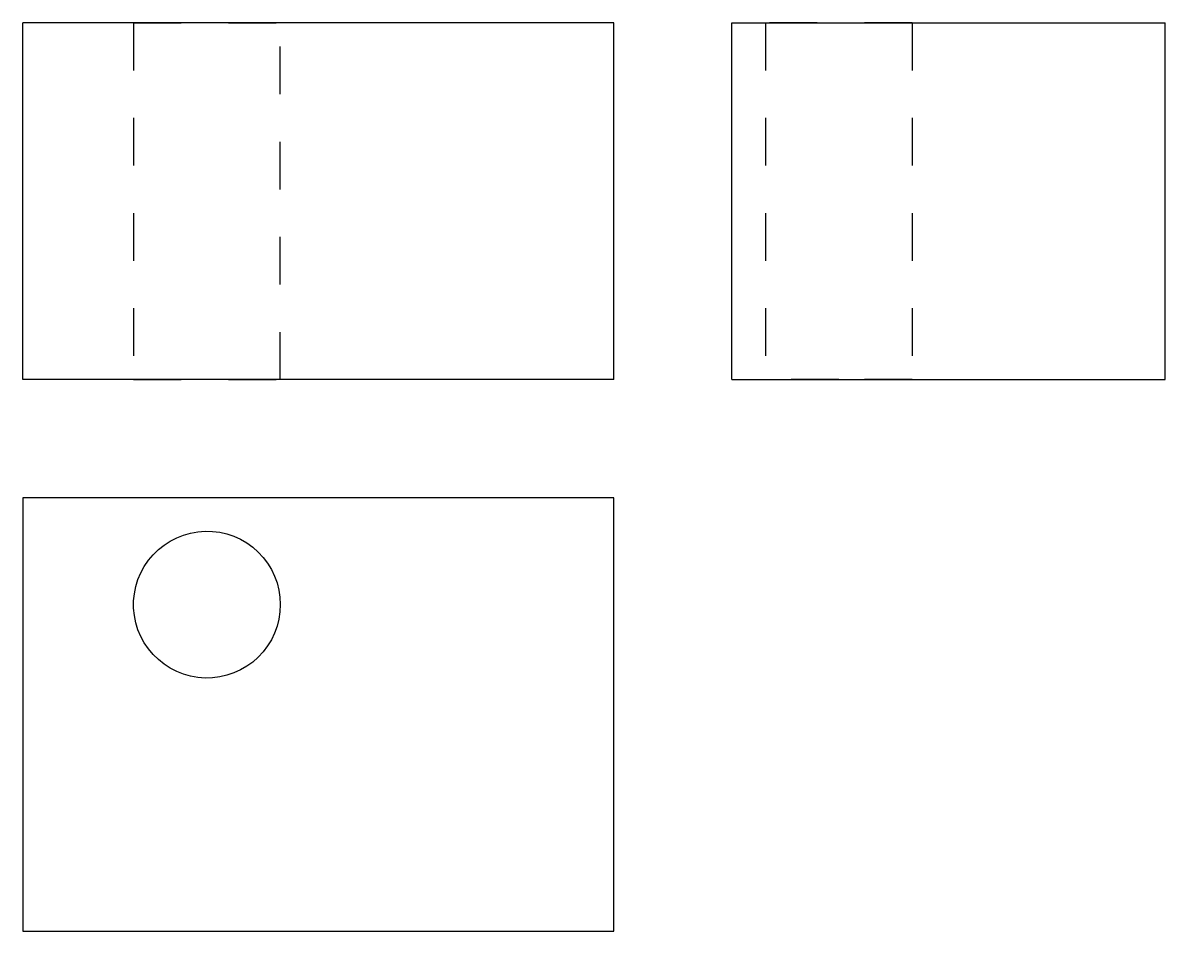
# Model space of a CAD drawing. Extents: x 0 to 2.4, y 0 to 1.91.
import ezdxf

# ---------------------------------------------------------------- set-up
doc = ezdxf.new("R2010")
doc.units = 0
doc.linetypes.add('HIDDEN', pattern=[0.062138, 0.041446, -0.020692])
for name, color, linetype in [('FRONT', 7, 'CONTINUOUS'), ('FRONT_HID', 7, 'HIDDEN'), ('LEFT', 7, 'CONTINUOUS'), ('LEFT_HID', 7, 'HIDDEN'), ('TOP', 7, 'CONTINUOUS')]:
    doc.layers.add(name, color=color, linetype=linetype)

msp = doc.modelspace()

# ---------------------------------------------------------------- linework, layer by layer
at = {"layer": 'FRONT'}
for p, q in [((0, 1.159485), (0, 1.909485)), ((1.242771, 1.909485), (0, 1.909485)), ((1.242771, 1.159485), (1.242771, 1.909485)), ((1.242771, 1.159485), (0, 1.159485))]:
    msp.add_line(p, q, dxfattribs=at)
at = {"layer": 'FRONT_HID', "linetype": 'HIDDEN'}
for p, q in [((0.541465, 1.909485), (0.232827, 1.909485)), ((0.232827, 1.909485), (0.541465, 1.909485)), ((0.232827, 1.909485), (0.232827, 1.159485)), ((0.541465, 1.159485), (0.541465, 1.909485)), ((0.541465, 1.159485), (0.232827, 1.159485)), ((0.232827, 1.159485), (0.541465, 1.159485))]:
    msp.add_line(p, q, dxfattribs=at)
at = {"layer": 'LEFT'}
for p, q in [((1.491325, 1.159485), (1.491325, 1.909485)), ((1.491325, 1.909485), (2.402256, 1.909485)), ((2.402256, 1.159485), (2.402256, 1.909485)), ((1.491325, 1.159485), (2.402256, 1.159485))]:
    msp.add_line(p, q, dxfattribs=at)
at = {"layer": 'LEFT_HID', "linetype": 'HIDDEN'}
for p, q in [((1.870123, 1.909485), (1.561485, 1.909485)), ((1.561485, 1.909485), (1.715804, 1.909485)), ((1.561485, 1.909485), (1.561485, 1.159485)), ((1.715804, 1.909485), (1.870123, 1.909485)), ((1.870123, 1.909485), (1.870123, 1.159485)), ((1.715804, 1.159485), (1.561485, 1.159485)), ((1.561485, 1.159485), (1.870123, 1.159485)), ((1.870123, 1.159485), (1.715804, 1.159485))]:
    msp.add_line(p, q, dxfattribs=at)
at = {"layer": 'TOP'}
for p, q in [((0, 0.910931), (0, 0)), ((1.242771, 0.910931), (0, 0.910931)), ((1.242771, 0), (1.242771, 0.910931)), ((0.297063, 0.811749), (0.309986, 0.820096)), ((0.309986, 0.820096), (0.323677, 0.827114)), ((0.323677, 0.827114), (0.337997, 0.832735)), ((0.337997, 0.832735), (0.352807, 0.836901)), ((0.352807, 0.836901), (0.367957, 0.839573)), ((0.367957, 0.839573), (0.383299, 0.840723)), ((0.383299, 0.840723), (0.398678, 0.840339)), ((0.398678, 0.840339), (0.413943, 0.838426)), ((0.413943, 0.838426), (0.428942, 0.835003)), ((0.428942, 0.835003), (0.443525, 0.830103)), ((0.443525, 0.830103), (0.457548, 0.823776)), ((0.457548, 0.823776), (0.470871, 0.816083)), ((0.274022, 0.791415), (0.285035, 0.802157)), ((0.285035, 0.802157), (0.297063, 0.811749)), ((0.470871, 0.816083), (0.483362, 0.807103)), ((0.483362, 0.807103), (0.494897, 0.796923)), ((0.494897, 0.796923), (0.505361, 0.785646)), ((0.255467, 0.766919), (0.264133, 0.77963)), ((0.264133, 0.77963), (0.274022, 0.791415)), ((0.505361, 0.785646), (0.51465, 0.773383)), ((0.51465, 0.773383), (0.522672, 0.760255)), ((0.242134, 0.739232), (0.248109, 0.753408)), ((0.248109, 0.753408), (0.255467, 0.766919)), ((0.522672, 0.760255), (0.529347, 0.746394)), ((0.529347, 0.746394), (0.534609, 0.731938)), ((0.234551, 0.709452), (0.237599, 0.724531)), ((0.237599, 0.724531), (0.242134, 0.739232)), ((0.534609, 0.731938), (0.538405, 0.717029)), ((0.233019, 0.694144), (0.234551, 0.709452)), ((0.538405, 0.717029), (0.540698, 0.701817)), ((0.540698, 0.701817), (0.541465, 0.686452)), ((0.233019, 0.67876), (0.233019, 0.694144)), ((0.234551, 0.663452), (0.233019, 0.67876)), ((0.541465, 0.686452), (0.540698, 0.671086)), ((0.237599, 0.648372), (0.234551, 0.663452)), ((0.538405, 0.655874), (0.534609, 0.640965)), ((0.540698, 0.671086), (0.538405, 0.655874)), ((0.242134, 0.633672), (0.237599, 0.648372)), ((0.248109, 0.619495), (0.242134, 0.633672)), ((0.529347, 0.626509), (0.522672, 0.612648)), ((0.534609, 0.640965), (0.529347, 0.626509)), ((0.255467, 0.605984), (0.248109, 0.619495)), ((0.264133, 0.593273), (0.255467, 0.605984)), ((0.522672, 0.612648), (0.51465, 0.599521)), ((0.274022, 0.581488), (0.264133, 0.593273)), ((0.285035, 0.570746), (0.274022, 0.581488)), ((0.505361, 0.587257), (0.494897, 0.57598)), ((0.51465, 0.599521), (0.505361, 0.587257)), ((0.297063, 0.561154), (0.285035, 0.570746)), ((0.309986, 0.552808), (0.297063, 0.561154)), ((0.323677, 0.545789), (0.309986, 0.552808)), ((0.470871, 0.55682), (0.457548, 0.549128)), ((0.483362, 0.5658), (0.470871, 0.55682)), ((0.494897, 0.57598), (0.483362, 0.5658)), ((0.337997, 0.540169), (0.323677, 0.545789)), ((0.352807, 0.536002), (0.337997, 0.540169)), ((0.367957, 0.53333), (0.352807, 0.536002)), ((0.383299, 0.532181), (0.367957, 0.53333)), ((0.398678, 0.532564), (0.383299, 0.532181)), ((0.413943, 0.534477), (0.398678, 0.532564)), ((0.428942, 0.537901), (0.413943, 0.534477)), ((0.443525, 0.5428), (0.428942, 0.537901)), ((0.457548, 0.549128), (0.443525, 0.5428)), ((0, 0), (1.242771, 0))]:
    msp.add_line(p, q, dxfattribs=at)

doc.saveas('drawing.dxf')
